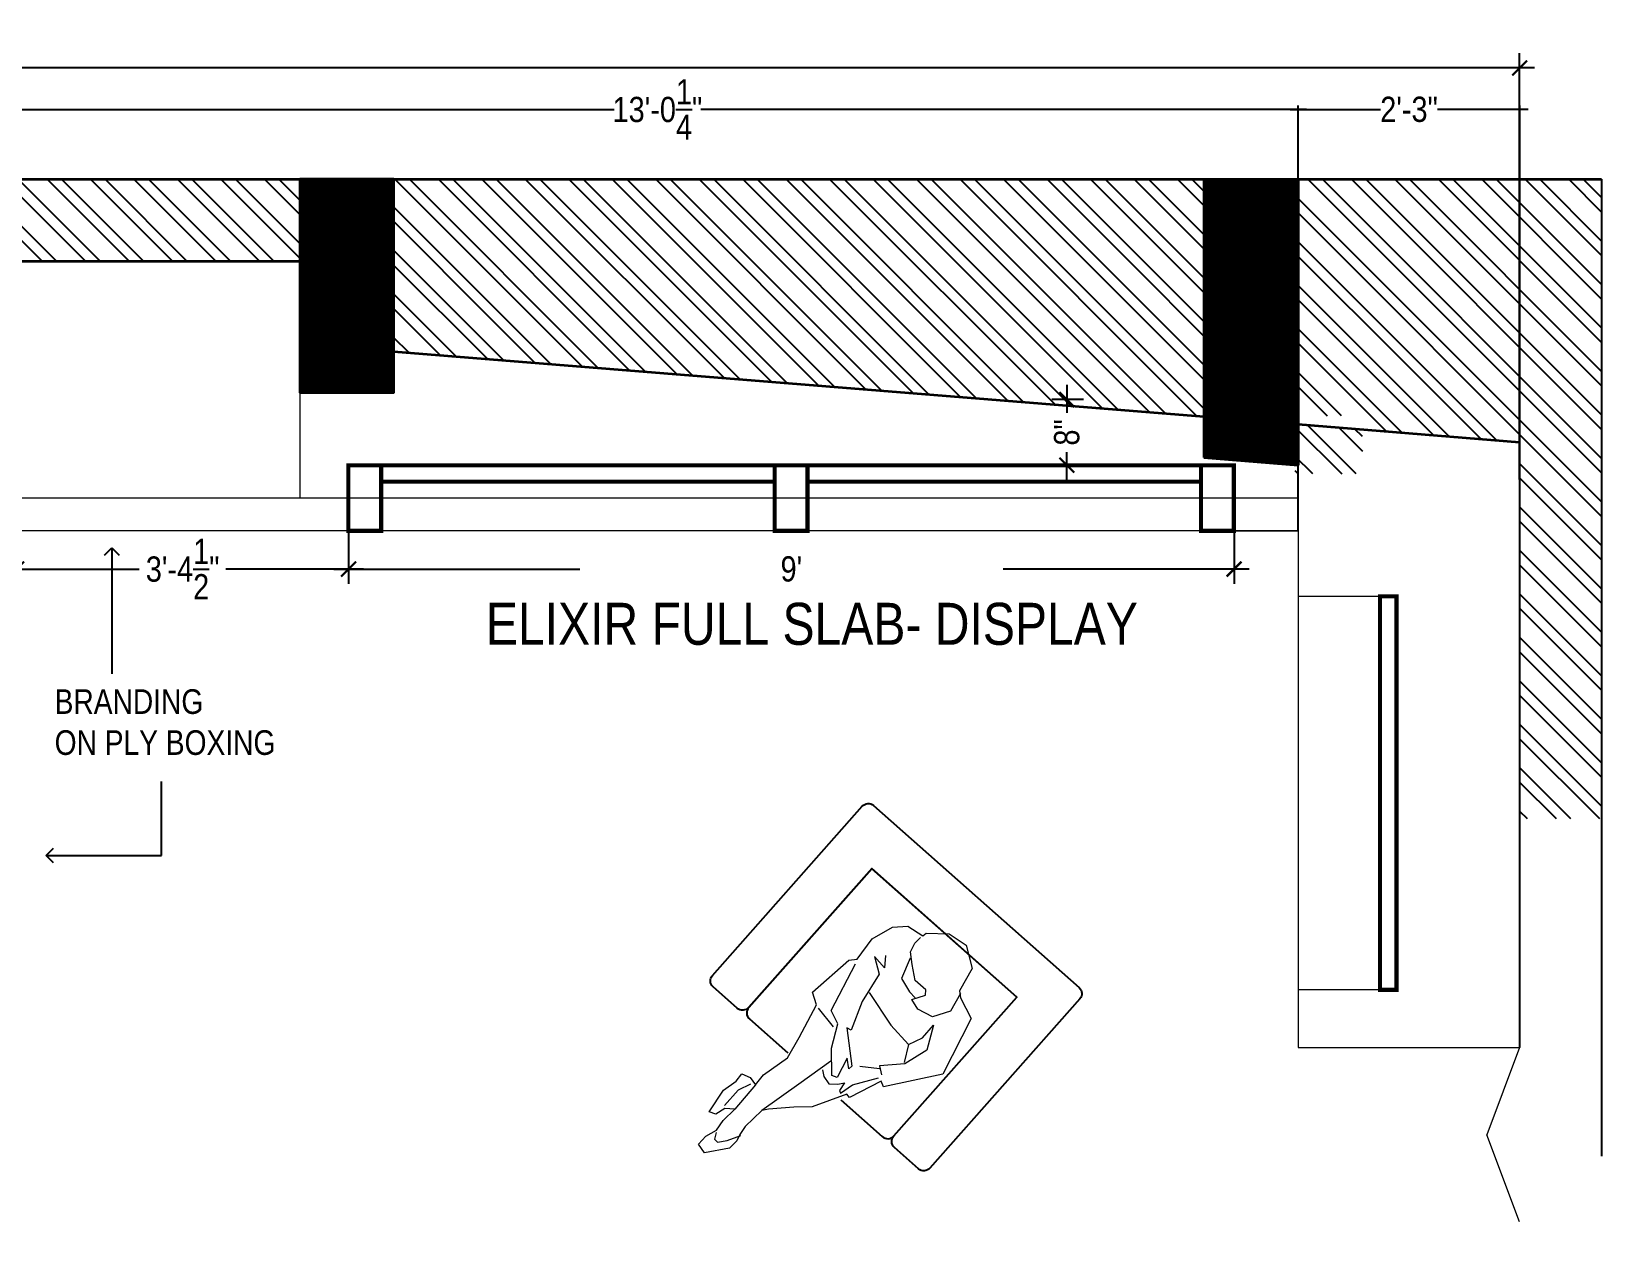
# Model space of a CAD drawing. Header units: inches. Extents: x -109431 to 29005, y -34715 to -1756.
# Drawn here: x -42825 to -42633.5, y -12100.4 to -11953.4 of the extents above; entities that cross this region are included whole.
import ezdxf

# ---------------------------------------------------------------- set-up
doc = ezdxf.new("R2010")
doc.units = ezdxf.units.IN
doc.header["$LTSCALE"] = 0.05
doc.header["$MEASUREMENT"] = 0
doc.header["$PDMODE"] = 3
doc.header["$PDSIZE"] = -4
for name, pattern in [('ACAD_ISO03W100', [30, 12, -18]), ('CONTINOUS', [0]), ('DASHED2', [0.375, 0.25, -0.125])]:
    doc.linetypes.add(name, pattern=pattern)
doc.layers.get('Defpoints').update_dxf_attribs({"linetype": 'DASHED2'})
for name, color, linetype, lineweight in [('A-PEOPLE', 12, 'Continuous', 20), ('FURNITURE', 1, 'Continuous', 18), ('hatch', 7, 'Continuous', 25), ('WALL', 7, 'Continuous', 35)]:
    doc.layers.add(name, color=color, linetype=linetype, lineweight=lineweight)
for name, color, linetype in [('Civil Dimension - Text', 7, 'Continuous'), ('Column', 6, 'Continuous'), ('Flooring Layout', 7, 'Continuous'), ('text', 4, 'Continuous')]:
    doc.layers.add(name, color=color, linetype=linetype)
doc.styles.add('4MMOF3-8', font='ARIALN.TTF', dxfattribs={"height": 5.12})
doc.styles.add('9-128OF1-4', font='ARIALN.TTF', dxfattribs={"height": 3.0792})
doc.dimstyles.new('DIM 1-4', dxfattribs={"dimtxt": 3.0792, "dimasz": 1.82, "dimexe": 1.82, "dimexo": 0, "dimgap": 0.09, "dimtad": 0, "dimzin": 0, "dimdsep": 46, "dimlunit": 4, "dimtxsty": '9-128OF1-4', "dimblk": 'ARCHTICK', "dimcen": 1.8125, "dimdle": 1.82, "dimclrd": 8, "dimclre": 8, "dimadec": 0, "dimazin": 0, "dimtfac": 1, "dimtofl": 0, "dimtmove": 0, "dimatfit": 3, "dimldrblk": 'OPEN90', "dimfxl": 1, "dimtolj": 1, "dimtzin": 0, "dimlwd": -1, "dimarcsym": 0})
pattern_1 = [(315, (-38864.1968, 72291.905), (2.65165043, 2.65165043), []), (315, (-38864.1968, 72290.1373), (2.65165043, 2.65165043), [])]
pattern_2 = [(315, (-38864.19678, 72291.90508), (0.08838834765, 0.08838834765), [])]

# ---------------------------------------------------------------- blocks, each defined once
blk = doc.blocks.new('A$C9f012d1b')
at = {"layer": 'A-PEOPLE', "color": 1, "lineweight": 0}
blk.add_lwpolyline([(736, 178.3), (755, 203.6), (786.5, 212), (794.9, 233), (715, 243.5), (668.7, 233), (639.3, 235.1), (630.9, 207.8), (637.2, 180.4), (597.2, 182.6), (508.9, 161.5), (437.4, 176.3), (326, 203.6), (305, 239.4), (155.7, 220.5), (136.7, 203.7), (58.9, 210), (-10.5, 186.9), (-44.1, 153.2), (-52.5, 98.6), (-65.2, 96.5), (-111.4, 41.8), (-119.8, -21.3), (-77.8, -82.3), (0, -99.1), (14.7, -115.9), (39.9, -183.2), (227.1, -231.6), (378.5, -120.2), (370.1, -103.4), (473.1, -63.4), (471, -50.8), (572, 3.8), (609.8, 45.9), (666.6, 100.5), (683.4, 113.2), (754.9, 119.4), (784.4, 115.2), (805.4, 108.9), (837, 111), (900, 159.4), (891.6, 190.9), (858, 190.9), (822.2, 178.3), (786.5, 182.5)], close=True, dxfattribs=at)
for points in [[(69.4, 144.8), (101, 121.7), (94.7, 167.9), (126.2, 121.7), (225, 104.8), (313.3, 71.2), (317.6, 85.9), (395.3, -4.6), (408, -2.5), (386.9, 22.8), (452.1, 6), (458.4, 22.8), (395.4, 79.6), (326, 115.3), (309.2, 157.4), (151.5, 197.4)], [(645.6, 193.1), (685.6, 209.9), (748.7, 209.9)], [(330.2, 193.1), (342.8, 119.5)], [(637.2, 180.4), (736, 178.3)], [(828.6, 174.1), (847.5, 163.6), (847.5, 151), (824.3, 132.1), (784.4, 111)], [(4.2, -107.5), (65.2, -120.1), (115.7, -90.7), (128.3, -40.3), (117.8, -6.6), (79.9, -29.7), (67.3, -19.2), (67.3, 24.9), (35.8, 64.9), (10.5, 94.3), (-18.9, 102.8), (-44.1, 100.7)], [(189.3, 106.9), (220.8, -10.8), (229.2, -90.7), (185, -109.7), (132.5, -109.6), (204, -145.4), (281.8, -122.3), (338.6, -67.6), (355.4, -90.8)], [(426.9, 54.3), (546.8, 81.6), (683.4, 113.2)], [(25.3, 81.7), (90.4, 60.7), (105.2, 14.4), (107.3, -10.8)], [(464.7, 56.4), (477.4, 39.6), (483.7, 12.3), (466.8, -8.8), (450, -21.4), (477.3, -25.6), (481.6, -34), (437.4, -44.5), (368, -90.8)], [(344.9, -73.9), (380.6, -23.5)], [(229.2, -90.7), (279.7, -118.1)]]:
    blk.add_lwpolyline(points, dxfattribs=at)
blk = doc.blocks.new('_ArchTick')
at = {"color": 0, "const_width": 0.15}
blk.add_lwpolyline([(-0.5, -0.5), (0.5, 0.5)], dxfattribs=at)
blk = doc.blocks.new('*D929')
at = {"layer": 'Defpoints', "color": 0, "ltscale": 50, "transparency": 16777216}
for p in [(-42670.45, -11962.88), (-42826.78, -12014.28), (-42670.45, -12014.28)]:
    blk.add_point(p, dxfattribs=at)
at = {"layer": 'Flooring Layout', "color": 8, "linetype": 'Continuous', "lineweight": -2, "ltscale": 50, "transparency": 16777216}
for p, q in [((-42826.78, -12014.28), (-42826.78, -11962.38)), ((-42670.45, -12014.28), (-42670.45, -11962.38))]:
    blk.add_line(p, q, dxfattribs=at)
at = {"layer": 'Flooring Layout', "color": 8, "linetype": 'Continuous', "ltscale": 50, "transparency": 16777216}
for p, q in [((-42827.78, -11962.88), (-42753.89, -11962.88)), ((-42669.45, -11962.88), (-42743.34, -11962.88))]:
    blk.add_line(p, q, dxfattribs=at)
at = {"layer": 'Flooring Layout', "color": 8, "ltscale": 50, "transparency": 16777216, "xscale": 0.25, "yscale": 0.25, "zscale": 0.25, "rotation": 180}
blk.add_blockref('_ArchTick', (-42826.78, -11962.88), dxfattribs=at)
at = {"layer": 'Flooring Layout', "color": 8, "ltscale": 50, "transparency": 16777216, "xscale": 0.25, "yscale": 0.25, "zscale": 0.25}
blk.add_blockref('_ArchTick', (-42670.45, -11962.88), dxfattribs=at)
at = {"layer": 'Flooring Layout', "color": 0, "ltscale": 50, "transparency": 16777216, "insert": (-42748.62, -11962.88), "char_height": 3.0792, "attachment_point": 5, "style": '9-128OF1-4'}
blk.add_mtext('\\A1;13\'-0{\\H1x;\\S1/4;}"', dxfattribs=at)
blk = doc.blocks.new('_Open90')
at = {"color": 0, "linetype": 'ByBlock', "lineweight": -2}
for p, q in [((0, 0), (-1, 0)), ((-0.5, 0.5), (0, 0)), ((0, 0), (-0.5, -0.5))]:
    blk.add_line(p, q, dxfattribs=at)
blk = doc.blocks.new('*D930')
at = {"layer": 'Defpoints', "color": 0, "ltscale": 50, "transparency": 16777216}
for p in [(-42643.42, -11962.88), (-42643.42, -12003.46), (-42670.45, -12014.28)]:
    blk.add_point(p, dxfattribs=at)
at = {"layer": 'Flooring Layout', "color": 8, "linetype": 'Continuous', "lineweight": -2, "ltscale": 50, "transparency": 16777216}
for p, q in [((-42670.45, -12014.28), (-42670.45, -11962.38)), ((-42643.42, -12003.46), (-42643.42, -11962.38))]:
    blk.add_line(p, q, dxfattribs=at)
at = {"layer": 'Flooring Layout', "color": 8, "linetype": 'Continuous', "ltscale": 50, "transparency": 16777216}
for p, q in [((-42671.45, -11962.88), (-42660.41, -11962.88)), ((-42642.42, -11962.88), (-42653.47, -11962.88))]:
    blk.add_line(p, q, dxfattribs=at)
at = {"layer": 'Flooring Layout', "color": 8, "ltscale": 50, "transparency": 16777216, "xscale": 0.25, "yscale": 0.25, "zscale": 0.25, "rotation": 180}
blk.add_blockref('_ArchTick', (-42670.45, -11962.88), dxfattribs=at)
at = {"layer": 'Flooring Layout', "color": 8, "ltscale": 50, "transparency": 16777216, "xscale": 0.25, "yscale": 0.25, "zscale": 0.25}
blk.add_blockref('_ArchTick', (-42643.42, -11962.88), dxfattribs=at)
at = {"layer": 'Flooring Layout', "color": 0, "ltscale": 50, "transparency": 16777216, "insert": (-42656.94, -11962.88), "char_height": 3.079, "attachment_point": 5, "style": '9-128OF1-4'}
blk.add_mtext('\\A1;2\'-3"', dxfattribs=at)
blk = doc.blocks.new('*D931')
at = {"layer": 'Defpoints', "color": 0, "ltscale": 50, "transparency": 16777216}
for p in [(-42786.28, -12006.28), (-42678.28, -12006.28), (-42678.28, -12018.95)]:
    blk.add_point(p, dxfattribs=at)
at = {"layer": 'Flooring Layout', "color": 8, "linetype": 'ACAD_ISO03W100', "lineweight": -2, "ltscale": 50, "transparency": 16777216}
for p, q in [((-42786.28, -12006.28), (-42786.28, -12020.77)), ((-42678.28, -12006.28), (-42678.28, -12020.77))]:
    blk.add_line(p, q, dxfattribs=at)
at = {"layer": 'Flooring Layout', "color": 8, "linetype": 'ACAD_ISO03W100', "ltscale": 50, "transparency": 16777216}
for p, q in [((-42788.1, -12018.95), (-42733.53, -12018.95)), ((-42676.46, -12018.95), (-42731.03, -12018.95))]:
    blk.add_line(p, q, dxfattribs=at)
at = {"layer": 'Flooring Layout', "color": 8, "ltscale": 50, "transparency": 16777216, "xscale": 1.82, "yscale": 1.82, "zscale": 1.82, "rotation": 180}
blk.add_blockref('_ArchTick', (-42786.28, -12018.95), dxfattribs=at)
at = {"layer": 'Flooring Layout', "color": 8, "ltscale": 50, "transparency": 16777216, "xscale": 1.82, "yscale": 1.82, "zscale": 1.82}
blk.add_blockref('_ArchTick', (-42678.28, -12018.95), dxfattribs=at)
at = {"layer": 'Flooring Layout', "color": 0, "ltscale": 50, "transparency": 16777216, "insert": (-42732.28, -12018.95), "char_height": 3.079, "attachment_point": 5, "style": '9-128OF1-4', "bg_fill": 3, "box_fill_scale": 1.25, "bg_fill_color": 256, "bg_fill_true_color": 13158600, "bg_fill_transparency": 0}
blk.add_mtext("\\A1;9'", dxfattribs=at)
blk = doc.blocks.new('*D927')
at = {"layer": 'Defpoints', "color": 0, "ltscale": 50, "transparency": 16777216}
for p in [(-42786.28, -12006.28), (-42826.78, -12013), (-42826.78, -12018.95)]:
    blk.add_point(p, dxfattribs=at)
at = {"layer": 'Flooring Layout', "color": 8, "linetype": 'ACAD_ISO03W100', "lineweight": -2, "ltscale": 50, "transparency": 16777216}
for p, q in [((-42786.28, -12006.28), (-42786.28, -12020.77)), ((-42826.78, -12013), (-42826.78, -12020.77))]:
    blk.add_line(p, q, dxfattribs=at)
at = {"layer": 'Flooring Layout', "color": 8, "linetype": 'ACAD_ISO03W100', "ltscale": 50, "transparency": 16777216}
for p, q in [((-42828.6, -12018.95), (-42810.9, -12018.95)), ((-42784.46, -12018.95), (-42802.16, -12018.95))]:
    blk.add_line(p, q, dxfattribs=at)
at = {"layer": 'Flooring Layout', "color": 8, "ltscale": 50, "transparency": 16777216, "xscale": 1.82, "yscale": 1.82, "zscale": 1.82, "rotation": 180}
blk.add_blockref('_ArchTick', (-42826.78, -12018.95), dxfattribs=at)
at = {"layer": 'Flooring Layout', "color": 8, "ltscale": 50, "transparency": 16777216, "xscale": 1.82, "yscale": 1.82, "zscale": 1.82}
blk.add_blockref('_ArchTick', (-42786.28, -12018.95), dxfattribs=at)
at = {"layer": 'Flooring Layout', "color": 0, "ltscale": 50, "transparency": 16777216, "insert": (-42806.53, -12018.95), "char_height": 3.0792, "attachment_point": 5, "style": '9-128OF1-4', "bg_fill": 3, "box_fill_scale": 1.25, "bg_fill_color": 256, "bg_fill_true_color": 13158600, "bg_fill_transparency": 0}
blk.add_mtext('\\A1;3\'-4{\\H1x;\\S1/2;}"', dxfattribs=at)
blk = doc.blocks.new('*D928')
at = {"layer": 'Defpoints', "color": 0, "ltscale": 50, "transparency": 16777216}
for p in [(-42696.65, -11998.28), (-42698.68, -12006.28), (-42696.65, -12006.28)]:
    blk.add_point(p, dxfattribs=at)
at = {"layer": 'Flooring Layout', "color": 8, "linetype": 'ACAD_ISO03W100', "ltscale": 50, "transparency": 16777216}
for p, q in [((-42698.68, -11996.46), (-42698.68, -12000.74)), ((-42698.68, -12008.1), (-42698.68, -12003.82))]:
    blk.add_line(p, q, dxfattribs=at)
at = {"layer": 'Flooring Layout', "color": 8, "linetype": 'ACAD_ISO03W100', "lineweight": -2, "ltscale": 50, "transparency": 16777216}
for p, q in [((-42696.65, -11998.28), (-42700.5, -11998.28)), ((-42696.65, -12006.28), (-42700.5, -12006.28))]:
    blk.add_line(p, q, dxfattribs=at)
at = {"layer": 'Flooring Layout', "color": 8, "ltscale": 50, "transparency": 16777216, "xscale": 1.82, "yscale": 1.82, "zscale": 1.82}
for p, rotation in [((-42698.68, -11998.28), 90), ((-42698.68, -12006.28), 270)]:
    blk.add_blockref('_ArchTick', p, dxfattribs=dict(at, rotation=rotation))
at = {"layer": 'Flooring Layout', "color": 0, "ltscale": 50, "transparency": 16777216, "insert": (-42698.68, -12002.28), "char_height": 3.079, "attachment_point": 5, "rotation": 90, "style": '9-128OF1-4', "bg_fill": 3, "box_fill_scale": 1.25, "bg_fill_color": 256, "bg_fill_true_color": 13158600, "bg_fill_transparency": 0}
blk.add_mtext('\\A1;8"', dxfattribs=at)
blk = doc.blocks.new('*D987')
at = {"layer": 'Civil Dimension - Text', "color": 8, "linetype": 'CONTINOUS', "lineweight": -2, "ltscale": 50, "transparency": 16777216}
for p, q in [((-43244.75, -11985.96), (-43244.75, -11956)), ((-42643.45, -12008.02), (-42643.45, -11956))]:
    blk.add_line(p, q, dxfattribs=at)
at = {"layer": 'Civil Dimension - Text', "color": 8, "linetype": 'CONTINOUS', "ltscale": 50, "transparency": 16777216}
for p, q in [((-43246.57, -11957.82), (-42949.49, -11957.82)), ((-42641.63, -11957.82), (-42938.71, -11957.82))]:
    blk.add_line(p, q, dxfattribs=at)
at = {"layer": 'Defpoints', "color": 0, "ltscale": 50, "transparency": 16777216}
for p in [(-42643.45, -11957.82), (-43244.75, -11985.96), (-42643.45, -12008.02)]:
    blk.add_point(p, dxfattribs=at)
at = {"layer": 'Civil Dimension - Text', "color": 8, "ltscale": 50, "transparency": 16777216, "xscale": 1.82, "yscale": 1.82, "zscale": 1.82, "rotation": 180}
blk.add_blockref('_ArchTick', (-43244.75, -11957.82), dxfattribs=at)
at = {"layer": 'Civil Dimension - Text', "color": 8, "ltscale": 50, "transparency": 16777216, "xscale": 1.82, "yscale": 1.82, "zscale": 1.82}
blk.add_blockref('_ArchTick', (-42643.45, -11957.82), dxfattribs=at)
at = {"layer": 'Civil Dimension - Text', "color": 0, "ltscale": 50, "transparency": 16777216, "insert": (-42944.1, -11957.82), "char_height": 3.0792, "attachment_point": 5, "style": '9-128OF1-4', "bg_fill": 3, "box_fill_scale": 1.25, "bg_fill_color": 256, "bg_fill_true_color": 13158600, "bg_fill_transparency": 0}
blk.add_mtext('\\A1;50\'-1{\\H1x;\\S1/4;}"', dxfattribs=at)

msp = doc.modelspace()

# ---------------------------------------------------------------- hatches: boundary and pattern name
at = {"layer": 'Column', "ltscale": 0.25}
h = msp.add_hatch(dxfattribs=at)
h.set_pattern_fill('ANSI31', color=1, angle=630)
h.set_pattern_definition(pattern_2)
h.paths.add_polyline_path([(-42780.74924, -11997.39517), (-42780.74924, -11971.39517), (-42792.24924, -11971.39517), (-42792.24924, -11997.39517)])
h = msp.add_hatch(dxfattribs=at)
h.set_pattern_fill('ANSI31', color=1, angle=630)
h.set_pattern_definition(pattern_2)
h.paths.add_polyline_path([(-42670.45295, -12006.2812), (-42670.45295, -11971.39517), (-42681.95295, -11971.39517), (-42681.95295, -12005.3547)])
at = {"layer": 'hatch', "ltscale": 0.25}
h = msp.add_hatch(dxfattribs=at)
h.set_pattern_fill('ANSI32', color=8, scale=10, angle=630)
h.set_pattern_definition(pattern_1)
h.paths.add_polyline_path([(-42833.24924, -11986.39517), (-42833.24924, -11981.39517), (-42816.23049, -11981.39517), (-42816.23049, -11971.39517), (-42873.53918, -11971.39517), (-42873.53918, -11981.39517), (-42859.24924, -11981.39517), (-42845.24924, -11981.39517), (-42845.24924, -11986.39517)])
h = msp.add_hatch(dxfattribs=at)
h.set_pattern_fill('ANSI32', color=8, scale=10, angle=630)
h.set_pattern_definition(pattern_1)
h.paths.add_polyline_path([(-42643.45295, -12003.45646), (-42643.45295, -12049.38507), (-42633.45295, -12049.38507), (-42633.45295, -11971.39517), (-42816.23049, -11971.39517), (-42816.23049, -11981.39517), (-42792.24924, -11981.39517), (-42780.74924, -11981.39517), (-42780.74924, -11992.39517), (-42681.95295, -12000.3547), (-42670.45295, -12001.2812)])
h.paths.add_polyline_path([(-42670.86739, -12000.25051), (-42670.86739, -12007.34191), (-42662.62455, -12007.34191), (-42662.62455, -12000.25051)], flags=16)

# ---------------------------------------------------------------- linework, layer by layer
at = {"color": 11}
msp.add_lwpolyline([(-42697.10313, -12071.39798), (-42715.37844, -12092.02591, -0.414213562), (-42716.76784, -12092.10993), (-42719.71469, -12089.49918, -0.414213562), (-42719.79871, -12088.10977), (-42704.78685, -12071.1654), (-42722.48251, -12055.48794), (-42737.49437, -12072.43231, -0.414213562), (-42738.88377, -12072.51633), (-42741.83062, -12069.90558, -0.414213562), (-42741.91464, -12068.51617), (-42723.63933, -12047.88824, -0.414213562), (-42722.24993, -12047.80422), (-42697.18715, -12070.00858, -0.414213562)], format="xyb", close=True, dxfattribs=at)
at = {"color": 6}
msp.add_lwpolyline([(-42726.24356, -12083.71493), (-42721.18812, -12088.1938, 0.414213562), (-42719.79871, -12088.10977), (-42704.78685, -12071.1654), (-42722.46794, -12055.50085), (-42737.4798, -12072.44522, 0.414213562), (-42737.39577, -12073.83462), (-42732.71816, -12077.97876)], format="xyb", dxfattribs=at)
at = {"layer": 'Flooring Layout', "ltscale": 50}
for p, q in [((-42633.45295, -11971.39517), (-42633.45295, -12090.59083)), ((-42643.45295, -12003.45646), (-42643.45295, -12077.32421))]:
    msp.add_line(p, q, dxfattribs=at)
at = {"layer": 'FURNITURE', "ltscale": 50}
for p, q in [((-42792.24924, -11997.39517), (-42792.24924, -12010.28114)), ((-42670.45295, -12006.2812), (-42670.45295, -12077.32421)), ((-42794.17075, -12010.28114), (-42830.81399, -12010.28114)), ((-42670.48613, -12010.28114), (-42794.17075, -12010.28114)), ((-42794.17075, -12014.28114), (-42826.81399, -12014.28114)), ((-42670.48613, -12014.28114), (-42794.17075, -12014.28114)), ((-42678.31221, -12014.28114), (-42670.48613, -12014.28114)), ((-42658.47055, -12022.27943), (-42670.48613, -12022.28114)), ((-42658.47055, -12070.27943), (-42658.47055, -12022.27943)), ((-42658.47055, -12070.27943), (-42670.47927, -12070.28114)), ((-42670.47055, -12077.32421), (-42643.45395, -12077.32421)), ((-42643.45395, -12077.32421), (-42647.45383, -12087.95785)), ((-42643.45395, -12098.59149), (-42647.45383, -12087.95785))]:
    msp.add_line(p, q, dxfattribs=at)
at = {"layer": 'FURNITURE', "ltscale": 50, "const_width": 0.5}
for points in [[(-42782.31221, -12006.28114), (-42786.31221, -12006.28114), (-42786.31221, -12014.28114), (-42782.31221, -12014.28114), (-42782.31221, -12006.28114)], [(-42734.31221, -12006.28114), (-42782.31221, -12006.28114), (-42782.31221, -12008.28114), (-42734.31221, -12008.28114), (-42734.31221, -12006.28114)], [(-42730.31221, -12006.28114), (-42734.31221, -12006.28114), (-42734.31221, -12014.28114), (-42730.31221, -12014.28114), (-42730.31221, -12006.28114)], [(-42734.31221, -12006.28114), (-42730.31221, -12006.28114), (-42730.31221, -12014.28114), (-42734.31221, -12014.28114), (-42734.31221, -12006.28114)], [(-42682.31221, -12006.28114), (-42730.31221, -12006.28114), (-42730.31221, -12008.28114), (-42682.31221, -12008.28114), (-42682.31221, -12006.28114)], [(-42682.31221, -12006.28114), (-42678.31221, -12006.28114), (-42678.31221, -12014.28114), (-42682.31221, -12014.28114), (-42682.31221, -12006.28114)], [(-42658.47055, -12022.27943), (-42658.47055, -12070.27943), (-42660.47055, -12070.27943), (-42660.47055, -12022.27943), (-42658.47055, -12022.27943)]]:
    msp.add_lwpolyline(points, dxfattribs=at)
at = {"layer": 'WALL', "ltscale": 0.25}
for points in [[(-43069.74924, -11971.39517), (-43050.74924, -11971.39517), (-43009.24924, -11971.39517), (-42633.45295, -11971.39517)], [(-42681.95295, -11971.39517), (-42681.95295, -12005.3547)], [(-42670.45295, -11971.39517), (-42670.45295, -12006.2812)], [(-42859.24924, -11981.39517), (-42845.24924, -11981.39517), (-42845.24924, -11986.39517), (-42833.24924, -11986.39517), (-42833.24924, -11981.39517), (-42792.24924, -11981.39517), (-42792.24924, -11997.39517), (-42780.74924, -11997.39517), (-42780.74924, -11992.39517), (-42780.74924, -11992.39517)], [(-42780.74924, -11992.39517), (-42681.95295, -12000.3547)], [(-42670.45295, -12001.2812), (-42643.45295, -12003.45646)], [(-42681.95295, -12005.3547), (-42670.45295, -12006.2812)]]:
    msp.add_lwpolyline(points, dxfattribs=at)
msp.add_lwpolyline([(-42780.74924, -11997.39517), (-42780.74924, -11971.39517), (-42792.24924, -11971.39517), (-42792.24924, -11997.39517)], close=True, dxfattribs=at)

# ---------------------------------------------------------------- block references
at = {"color": 161, "lineweight": -3, "xscale": -0.03937, "yscale": 0.03937, "zscale": 0.03937, "rotation": 48.46067043561099}
msp.add_blockref('A$C9f012d1b', (-42714.7013, -12067.81698), dxfattribs=at)

# ---------------------------------------------------------------- texts
at = {"layer": 'text', "ltscale": 50, "insert": (-42769.54237, -12025.66377), "char_height": 5.12, "attachment_point": 4, "style": '4MMOF3-8'}
msp.add_mtext_dynamic_manual_height_columns('ELIXIR FULL SLAB- DISPLAY', width=127.679357, gutter_width=15.396, heights=[0], dxfattribs=at)
at = {"layer": 'text', "ltscale": 50, "insert": (-42870.05711, -12069.41375), "char_height": 3, "attachment_point": 4, "style": '4MMOF3-8', "bg_fill": 2}
msp.add_mtext_dynamic_manual_height_columns(' PLY BOXING \\PMATCHING THE \\PCASSETTE DEPTH', width=109.668772, gutter_width=15.396, heights=[26.39219], dxfattribs=at)

# ---------------------------------------------------------------- dimensions: what is measured, and where the dimension line sits
at = {"layer": 'Flooring Layout', "ltscale": 50}
for base, p1, p2, picture, middle in [((-42670.45295, -11962.88354), (-42826.78081, -12014.28114), (-42670.45295, -12014.28114), '*D929', (-42748.61688, -11962.88354)), ((-42643.41976, -11962.88354), (-42670.45295, -12014.28114), (-42643.41976, -12003.45646), '*D930', (-42656.93636, -11962.88354))]:
    dim = msp.add_linear_dim(base=base, p1=p1, p2=p2, dimstyle='DIM 1-4', override={"dimasz": 0.25, "dimexe": 0.5, "dimdle": 1, "dimtmove": 1, "dimfxl": 0.1875, "dimarcsym": 1}, dxfattribs=at)
    dim.commit()
    dim.dimension.update_dxf_attribs({"geometry": picture, "text_midpoint": middle})

# ---------------------------------------------------------------- leaders
msp.add_leader([(-42823.183, -12053.88966), (-42809.10604, -12053.88966), (-42809.10604, -12044.85839)], dimstyle='DIM 1-4', override={"dimgap": 0.09, "dimtad": 0, "dimfxl": 0.1875, "dimtfill": 1, "dimarcsym": 1}, dxfattribs=at)

# ---------------------------------------------------------------- next in the draw order: texts
at = {"layer": 'text', "ltscale": 50, "insert": (-42822.14257, -12037.63966), "char_height": 3, "attachment_point": 4, "style": '4MMOF3-8', "bg_fill": 2}
msp.add_mtext_dynamic_manual_height_columns('BRANDING\\PON PLY BOXING', width=26.6168326, gutter_width=15.396, heights=[26.39219], dxfattribs=at)

# ---------------------------------------------------------------- next in the draw order: dimensions: what is measured, and where the dimension line sits
at = {"layer": 'Flooring Layout', "ltscale": 50}
dim = msp.add_linear_dim(base=(-42678.27902, -12018.95424), p1=(-42786.27902, -12006.2812), p2=(-42678.27902, -12006.2812), dimstyle='DIM 1-4', override={"dimfxl": 0.1875, "dimtfill": 1, "dimarcsym": 1}, dxfattribs=at)
dim.commit()
dim.dimension.update_dxf_attribs({"geometry": '*D931', "text_midpoint": (-42732.27902, -12018.95424)})

# ---------------------------------------------------------------- next in the draw order: dimensions: what is measured, and where the dimension line sits
dim = msp.add_linear_dim(base=(-42698.68232, -12006.2812), p1=(-42696.65447, -11998.2812), p2=(-42696.65447, -12006.2812), angle=90, dimstyle='DIM 1-4', override={"dimfxl": 0.1875, "dimtfill": 1, "dimarcsym": 1}, dxfattribs=at)
dim.commit()
dim.dimension.update_dxf_attribs({"geometry": '*D928', "text_midpoint": (-42698.68232, -12002.2812)})
dim = msp.add_linear_dim(base=(-42826.78081, -12018.95424), p1=(-42786.27902, -12006.2812), p2=(-42826.78081, -12013.00435), dimstyle='DIM 1-4', override={"dimtmove": 1, "dimfxl": 0.1875, "dimtfill": 1, "dimarcsym": 1}, dxfattribs=at)
dim.commit()
dim.dimension.update_dxf_attribs({"geometry": '*D927', "text_midpoint": (-42806.52992, -12018.95424)})

# ---------------------------------------------------------------- next in the draw order: dimensions: what is measured, and where the dimension line sits
at = {"layer": 'Civil Dimension - Text', "ltscale": 50}
dim = msp.add_linear_dim(base=(-42643.45295, -11957.82035), p1=(-43244.74924, -11985.95588), p2=(-42643.45295, -12008.01716), dimstyle='DIM 1-4', override={"dimtmove": 1, "dimfxl": 0.1875, "dimtfill": 1, "dimarcsym": 1}, dxfattribs=at)
dim.commit()
dim.dimension.update_dxf_attribs({"geometry": '*D987', "text_midpoint": (-42944.1011, -11957.82035)})

# ---------------------------------------------------------------- next in the draw order: leaders
at = {"layer": 'Flooring Layout', "ltscale": 50}
msp.add_leader([(-42815.16218, -12016.36241), (-42815.16218, -12031.72471)], dimstyle='DIM 1-4', override={"dimgap": 0.09, "dimtad": 0, "dimfxl": 0.1875, "dimtfill": 1, "dimarcsym": 1}, dxfattribs=at)

doc.saveas('drawing.dxf')
